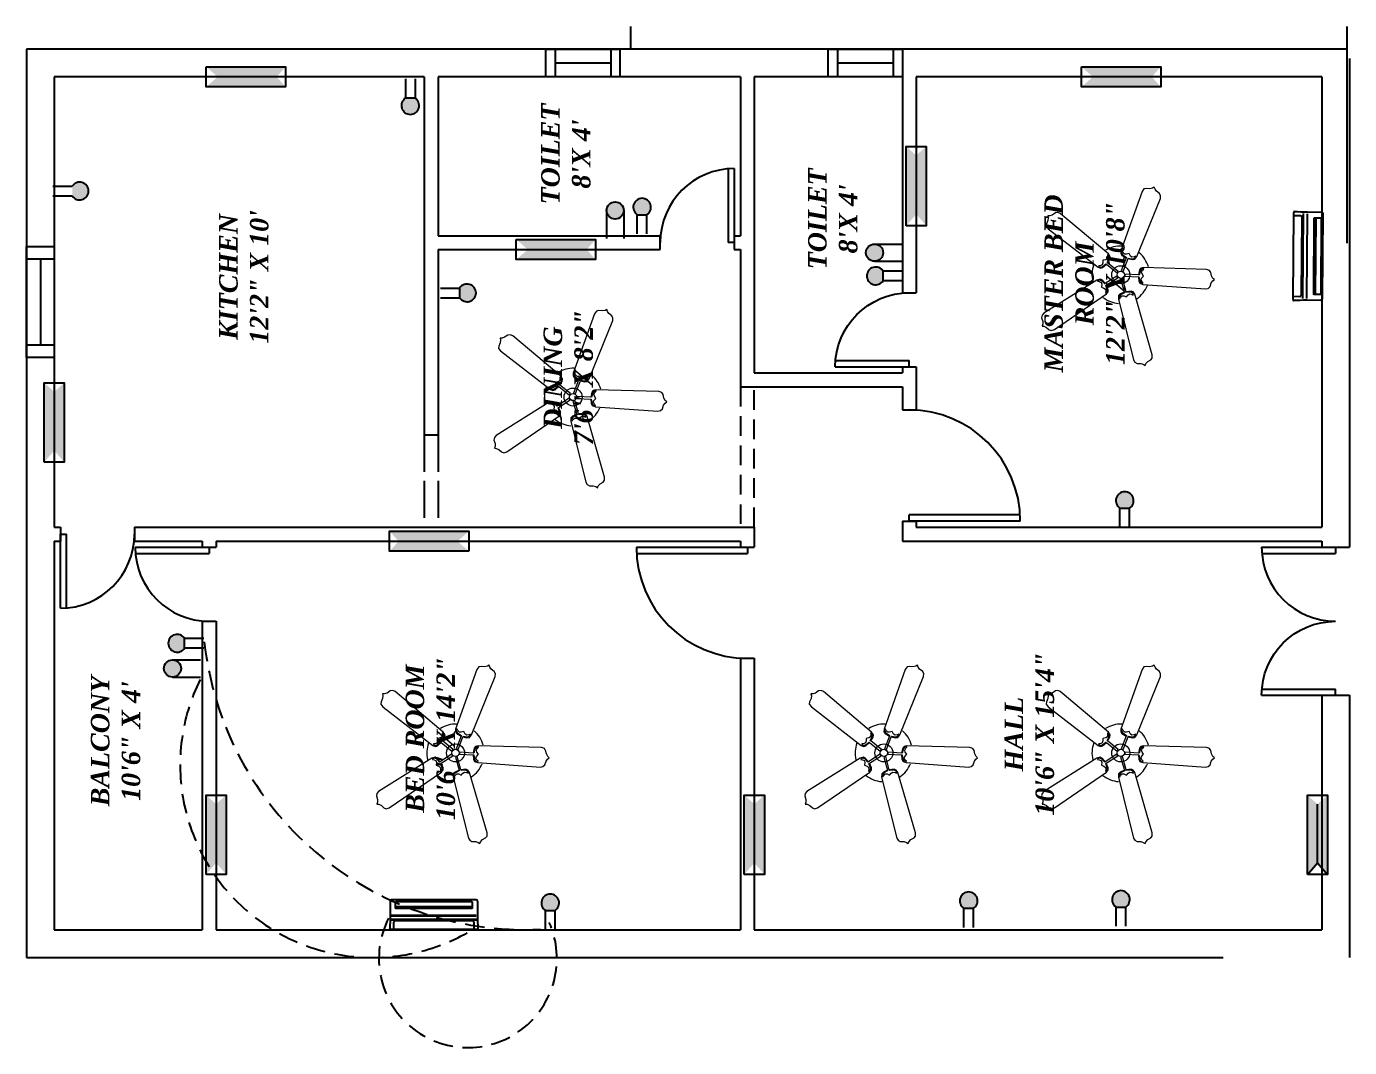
# Model space of a CAD drawing. Header units: millimetres. Extents: x 1844 to 6682, y 1234 to 4565.
# Drawn here: x 4829.2 to 5258.2, y 1233.7 to 1564.7 of the extents above; entities that cross this region are included whole.
import ezdxf

# ---------------------------------------------------------------- set-up
doc = ezdxf.new("R2010")
doc.units = ezdxf.units.MM
doc.linetypes.add('CURTAIN WALL', pattern=[15, 12, -3])
doc.linetypes.add('ELE_WIRE', pattern=[9.525, 6.35, -3.175])
doc.layers.add('2 DIMENSION', color=7, linetype='Continuous', true_color=0xb50810)
for name, color, linetype in [('5 TEXT', 252, 'Continuous'), ('6 WALL', 252, 'Continuous'), ('CIV_DOOR', 2, 'Continuous'), ('CIV_WINDOW', 3, 'Continuous'), ('Layer3', 170, 'ELE_WIRE')]:
    doc.layers.add(name, color=color, linetype=linetype)
doc.layers.add('www.cadblocksfree.com', color=7, linetype='Continuous', lineweight=9)
doc.styles.add('MUDASSIR', font='ANTQUABI.TTF', dxfattribs={"height": 18})

# ---------------------------------------------------------------- blocks, each defined once
blk = doc.blocks.new('D1')
at = {"layer": 'CIV_DOOR'}
for p, q in [((-2, 0), (-2, -24)), ((0, 0), (0, -24)), ((0, -24), (-2, -24))]:
    blk.add_line(p, q, dxfattribs=at)
blk.add_arc((0, -24), 24, 90, 180, dxfattribs=at)
blk = doc.blocks.new('D2')
at = {"layer": 'CIV_DOOR'}
for p, q in [((-2, 0), (-2, -36)), ((0, 0), (0, -36)), ((0, -36), (-2, -36))]:
    blk.add_line(p, q, dxfattribs=at)
blk.add_arc((0, -36), 36, 90, 180, dxfattribs=at)
blk = doc.blocks.new('W2')
at = {"layer": 'CIV_WINDOW'}
for p, q in [((-4.5, 18), (4.5, 18)), ((-4.5, -18), (-4.5, 18)), ((4.5, 18), (4.5, -18)), ((-4.5, 14), (4.5, 14)), ((0, 14), (0, -14)), ((4.5, -14), (-4.5, -14)), ((4.5, -18), (-4.5, -18))]:
    blk.add_line(p, q, dxfattribs=at)
blk = doc.blocks.new('V1')
at = {"layer": 'CIV_WINDOW'}
for p, q in [((-4.5, 12), (4.5, 12)), ((-4.5, -12), (-4.5, 12)), ((4.5, 9), (-4.5, 9)), ((0, 9), (0, -9)), ((4.5, 12), (4.5, -12)), ((4.5, -9), (-4.5, -9)), ((4.5, -12), (-4.5, -12))]:
    blk.add_line(p, q, dxfattribs=at)
blk = doc.blocks.new('A$C62305F1E')
at = {"layer": 'www.cadblocksfree.com', "linetype": 'ByBlock'}
for p, q in [((351, 1535), (350, 1518)), ((370, 1529), (351, 1535)), ((424, 1539), (392, 1529)), ((447, 1535), (424, 1539)), ((464, 1520), (447, 1535)), ((318, 1471), (310, 1452)), ((310, 1452), (319, 1424)), ((339, 1494), (318, 1471)), ((319, 1424), (636, 960)), ((350, 1518), (339, 1494)), ((392, 1529), (370, 1529)), ((760, 1046), (464, 1520)), ((1217, 1480), (874, 1036)), ((1240, 1498), (1217, 1480)), ((1261, 1496), (1240, 1498)), ((1290, 1483), (1261, 1496)), ((1315, 1480), (1290, 1483)), ((1332, 1484), (1315, 1480)), ((1332, 1465), (1332, 1484)), ((1339, 1444), (1332, 1465)), ((1359, 1416), (1339, 1444)), ((1362, 1393), (1359, 1416)), ((993, 944), (1353, 1372)), ((1353, 1372), (1362, 1393)), ((636, 960), (655, 945)), ((645, 971), (643, 967)), ((643, 967), (654, 954)), ((659, 968), (645, 971)), ((654, 954), (672, 954)), ((655, 945), (674, 945)), ((678, 971), (659, 968)), ((672, 954), (712, 968)), ((674, 945), (715, 963)), ((689, 984), (678, 971)), ((697, 1006), (689, 984)), ((722, 1003), (697, 1006)), ((712, 968), (713, 964)), ((715, 963), (781, 859)), ((738, 1008), (722, 1003)), ((726, 976), (753, 1004)), ((727, 974), (726, 976)), ((728, 972), (758, 997)), ((796, 870), (728, 972)), ((746, 1025), (738, 1008)), ((749, 1040), (746, 1025)), ((754, 1038), (749, 1040)), ((753, 1004), (760, 1022)), ((760, 1022), (754, 1038)), ((758, 997), (768, 1016)), ((768, 1016), (760, 1046)), ((900, 961), (823, 866)), ((837, 856), (913, 951)), ((874, 1036), (865, 1013)), ((865, 1013), (871, 995)), ((871, 995), (900, 961)), ((882, 1031), (874, 1017)), ((874, 1017), (879, 999)), ((879, 999), (904, 966)), ((887, 1030), (882, 1031)), ((888, 1016), (887, 1030)), ((897, 999), (888, 1016)), ((913, 993), (897, 999)), ((904, 966), (902, 963)), ((936, 992), (913, 993)), ((913, 951), (946, 931)), ((915, 953), (917, 955)), ((917, 955), (951, 938)), ((941, 967), (936, 992)), ((951, 953), (941, 967)), ((970, 951), (951, 953)), ((968, 927), (993, 944)), ((984, 953), (970, 951)), ((971, 937), (984, 947)), ((984, 947), (984, 953)), ((591, 855), (49, 720)), ((622, 854), (591, 855)), ((597, 847), (594, 843)), ((594, 843), (606, 836)), ((614, 848), (597, 847)), ((606, 836), (620, 823)), ((629, 835), (614, 848)), ((637, 838), (622, 854)), ((647, 801), (629, 835)), ((652, 802), (637, 838)), ((769, 835), (652, 802)), ((775, 818), (769, 835)), ((781, 859), (796, 870)), ((823, 866), (837, 856)), ((842, 829), (837, 812)), ((957, 785), (842, 829)), ((946, 931), (968, 927)), ((951, 938), (971, 937)), ((995, 834), (979, 823)), ((1001, 827), (986, 816)), ((1019, 833), (995, 834)), ((1018, 824), (1001, 827)), ((1548, 644), (1019, 833)), ((29, 708), (18, 688)), ((49, 720), (29, 708)), ((95, 553), (634, 710)), ((620, 806), (610, 783)), ((610, 783), (628, 768)), ((620, 823), (620, 806)), ((634, 735), (627, 723)), ((627, 723), (630, 719)), ((628, 768), (637, 754)), ((630, 719), (645, 726)), ((637, 754), (634, 735)), ((634, 710), (654, 724)), ((645, 726), (652, 744)), ((650, 802), (647, 801)), ((651, 785), (654, 786)), ((652, 744), (651, 785)), ((654, 724), (661, 742)), ((656, 787), (775, 818)), ((661, 742), (656, 787)), ((795, 799), (789, 677)), ((813, 799), (795, 799)), ((806, 676), (813, 799)), ((837, 812), (951, 769)), ((951, 769), (942, 732)), ((942, 732), (945, 710)), ((945, 710), (969, 691)), ((956, 767), (950, 729)), ((950, 729), (955, 710)), ((953, 768), (956, 767)), ((955, 710), (969, 700)), ((979, 823), (957, 785)), ((962, 782), (959, 784)), ((986, 816), (962, 782)), ((965, 734), (974, 748)), ((968, 715), (965, 734)), ((974, 702), (968, 715)), ((974, 748), (997, 760)), ((991, 799), (1005, 813)), ((991, 783), (991, 799)), ((997, 760), (991, 783)), ((1005, 813), (1018, 819)), ((1018, 819), (1018, 824)), ((11, 633), (0, 618)), ((0, 618), (16, 611)), ((18, 654), (11, 633)), ((16, 611), (35, 593)), ((18, 688), (18, 654)), ((35, 593), (50, 566)), ((721, 636), (681, 79)), ((731, 664), (721, 636)), ((734, 655), (729, 639)), ((729, 639), (733, 634)), ((751, 674), (731, 664)), ((733, 634), (743, 644)), ((751, 665), (734, 655)), ((743, 644), (760, 653)), ((789, 677), (751, 674)), ((789, 672), (751, 665)), ((760, 653), (776, 648)), ((776, 648), (795, 631)), ((789, 675), (789, 672)), ((795, 631), (814, 644)), ((805, 671), (806, 674)), ((845, 659), (805, 671)), ((850, 667), (806, 676)), ((814, 644), (830, 648)), ((830, 648), (848, 640)), ((860, 647), (845, 659)), ((848, 640), (858, 629)), ((865, 655), (850, 667)), ((855, 70), (871, 632)), ((858, 629), (862, 631)), ((862, 631), (860, 647)), ((871, 632), (865, 655)), ((969, 700), (974, 702)), ((969, 691), (1487, 481)), ((1572, 627), (1548, 644)), ((1576, 607), (1572, 627)), ((1573, 576), (1576, 607)), ((50, 566), (66, 553)), ((66, 553), (95, 553)), ((1487, 481), (1510, 479)), ((1510, 479), (1531, 489)), ((1531, 489), (1551, 516)), ((1551, 516), (1569, 529)), ((1569, 529), (1587, 535)), ((1578, 550), (1573, 576)), ((1587, 535), (1578, 550)), ((681, 79), (686, 56)), ((686, 56), (702, 39)), ((702, 39), (734, 28)), ((734, 28), (752, 15)), ((752, 15), (764, 0)), ((764, 0), (775, 13)), ((775, 13), (798, 25)), ((798, 25), (828, 32)), ((828, 32), (846, 43)), ((846, 43), (855, 70))]:
    blk.add_line(p, q, dxfattribs=at)
for radius in [80, 32]:
    blk.add_circle((807, 834), radius, dxfattribs=at)
for start, end in [(69.8249, 103.765), (141.8249, 175.765), (357.8249, 31.765), (213.8249, 247.765), (285.8249, 319.765)]:
    blk.add_arc((807, 834), 256, start, end, dxfattribs=at)

msp = doc.modelspace()

# ---------------------------------------------------------------- hatches: boundary and pattern name
at = {"true_color": 0xf8d731}
h = msp.add_hatch(color=40, dxfattribs=at)
h.dxf.hatch_style = 1
h.paths.add_polyline_path([(4913.23, 1551.63), (4887.51, 1551.63), (4891.25, 1548.37), (4910.33, 1548.37)])
h.paths.add_polyline_path([(4910.33, 1548.37), (4891.25, 1548.37), (4887.51, 1545.12), (4913.23, 1545.12)])
h = msp.add_hatch(color=40, dxfattribs=at)
h.dxf.hatch_style = 1
h.paths.add_polyline_path([(5197.02, 1551.63), (5171.3, 1551.63), (5175.04, 1548.37), (5194.12, 1548.37)])
h.paths.add_polyline_path([(5194.12, 1548.37), (5175.04, 1548.37), (5171.3, 1545.12), (5197.02, 1545.12)])
at = {"true_color": 0x991b1e}
h = msp.add_hatch(color=244, dxfattribs=at)
h.dxf.hatch_style = 1
h.paths.add_polyline_path([(4955.24, 1541.48), (4952.12, 1541.48, 3.400003)])
at = {"true_color": 0xf8d731}
h = msp.add_hatch(color=40, dxfattribs=at)
h.dxf.hatch_style = 1
h.paths.add_polyline_path([(5114.47, 1525.81), (5114.47, 1500.09), (5117.73, 1503.83), (5117.73, 1522.91)])
h.paths.add_polyline_path([(5117.73, 1522.91), (5117.73, 1503.83), (5120.99, 1500.09), (5120.99, 1525.81)])
at = {"true_color": 0x991b1e}
h = msp.add_hatch(color=244, dxfattribs=at)
h.dxf.hatch_style = 1
h.paths.add_polyline_path([(4844.06, 1512.91), (4844.06, 1509.79, 3.400003)])
at = {"true_color": 0xf8d731}
h = msp.add_hatch(color=40, dxfattribs=at)
h.dxf.hatch_style = 1
h.paths.add_polyline_path([(5017.34, 1505.06, 1), (5022.91, 1505.06, 1)])
at = {"true_color": 0x991b1e}
h = msp.add_hatch(color=244, dxfattribs=at)
h.dxf.hatch_style = 1
h.paths.add_polyline_path([(5027.29, 1503.68), (5030.41, 1503.68, 3.400003)])
at = {"true_color": 0xf8d731}
h = msp.add_hatch(color=40, dxfattribs=at)
h.dxf.hatch_style = 1
h.paths.add_polyline_path([(5013.77, 1495.63), (4988.05, 1495.63), (4991.79, 1492.37), (5010.87, 1492.37)])
h.paths.add_polyline_path([(5010.87, 1492.37), (4991.79, 1492.37), (4988.05, 1489.12), (5013.77, 1489.12)])
h = msp.add_hatch(color=40, dxfattribs=at)
h.dxf.hatch_style = 1
h.paths.add_polyline_path([(5107, 1491.37, 1), (5101.43, 1491.37, 1)])
at = {"true_color": 0x991b1e}
h = msp.add_hatch(color=244, dxfattribs=at)
h.dxf.hatch_style = 1
h.paths.add_polyline_path([(5107.04, 1482.28), (5107.04, 1485.4, 3.400003)])
h = msp.add_hatch(color=244, dxfattribs=at)
h.dxf.hatch_style = 1
h.paths.add_polyline_path([(4969.69, 1479.89), (4969.69, 1476.77, 3.400003)])
at = {"true_color": 0xf8d731}
h = msp.add_hatch(color=40, dxfattribs=at)
h.dxf.hatch_style = 1
h.paths.add_polyline_path([(4834.97, 1449.17), (4834.97, 1423.45), (4838.23, 1427.19), (4838.23, 1446.27)])
h.paths.add_polyline_path([(4838.23, 1446.27), (4838.23, 1427.19), (4841.49, 1423.45), (4841.49, 1449.17)])
at = {"true_color": 0x991b1e}
h = msp.add_hatch(color=244, dxfattribs=at)
h.dxf.hatch_style = 1
h.paths.add_polyline_path([(5183.79, 1408.54), (5186.91, 1408.54, 3.400003)])
at = {"true_color": 0xf8d731}
h = msp.add_hatch(color=40, dxfattribs=at)
h.dxf.hatch_style = 1
h.paths.add_polyline_path([(4946.99, 1394.55), (4972.71, 1394.55), (4968.97, 1397.81), (4949.89, 1397.81)])
h.paths.add_polyline_path([(4949.89, 1397.81), (4968.97, 1397.81), (4972.71, 1401.06), (4946.99, 1401.06)])
at = {"true_color": 0x991b1e}
h = msp.add_hatch(color=244, dxfattribs=at)
h.dxf.hatch_style = 1
h.paths.add_polyline_path([(4880.52, 1363.17), (4880.52, 1366.29, 3.400003)])
at = {"true_color": 0xf8d731}
h = msp.add_hatch(color=40, dxfattribs=at)
h.dxf.hatch_style = 1
h.paths.add_polyline_path([(4879.38, 1356.58, 1), (4873.81, 1356.58, 1)])
h = msp.add_hatch(color=40, dxfattribs=at)
h.dxf.hatch_style = 1
h.paths.add_polyline_path([(4887.47, 1315.52), (4887.47, 1289.8), (4890.73, 1293.54), (4890.73, 1312.62)])
h.paths.add_polyline_path([(4890.73, 1312.62), (4890.73, 1293.54), (4893.99, 1289.8), (4893.99, 1315.52)])
h = msp.add_hatch(color=40, dxfattribs=at)
h.dxf.hatch_style = 1
h.paths.add_polyline_path([(5061.97, 1315.52), (5061.97, 1289.8), (5065.23, 1293.54), (5065.23, 1312.62)])
h.paths.add_polyline_path([(5065.23, 1312.62), (5065.23, 1293.54), (5068.49, 1289.8), (5068.49, 1315.52)])
h = msp.add_hatch(color=40, dxfattribs=at)
h.dxf.hatch_style = 1
h.paths.add_polyline_path([(5244.55, 1315.52), (5244.55, 1289.8), (5247.81, 1293.54), (5247.81, 1312.62)])
h.paths.add_polyline_path([(5247.81, 1312.62), (5247.81, 1293.54), (5251.06, 1289.8), (5251.06, 1315.52)])
at = {"true_color": 0x991b1e}
h = msp.add_hatch(color=244, dxfattribs=at)
h.dxf.hatch_style = 1
h.paths.add_polyline_path([(4997.5, 1278.12), (5000.62, 1278.12, 3.400003)])
h = msp.add_hatch(color=244, dxfattribs=at)
h.dxf.hatch_style = 1
h.paths.add_polyline_path([(5133.18, 1278.83), (5136.3, 1278.83, 3.400003)])
h = msp.add_hatch(color=244, dxfattribs=at)
h.dxf.hatch_style = 1
h.paths.add_polyline_path([(5182.55, 1279.24), (5185.67, 1279.24, 3.400003)])

# ---------------------------------------------------------------- linework, layer by layer
for p, q in [((5025.14, 1557.37), (5025.14, 1564.7)), ((5257.4, 1564.7), (5257.4, 1494.43)), ((4952.12, 1547.73), (4952.12, 1541.48)), ((4955.24, 1547.73), (4955.24, 1541.48)), ((4952.12, 1541.48), (4952.12, 1541.48)), ((4955.24, 1541.48), (4952.12, 1541.48)), ((4955.24, 1541.48), (4955.24, 1541.48)), ((4837.82, 1512.91), (4844.06, 1512.91)), ((4840.89, 1512.91), (4840.89, 1512.91)), ((4837.82, 1509.79), (4844.06, 1509.79)), ((4840.89, 1509.79), (4840.89, 1509.79)), ((5017.34, 1505.06), (5017.34, 1495.95)), ((5022.91, 1505.06), (5022.91, 1495.95)), ((5027.29, 1497.44), (5027.29, 1503.68)), ((5027.29, 1503.68), (5027.29, 1503.68)), ((5027.29, 1503.68), (5030.41, 1503.68)), ((5030.41, 1497.44), (5030.41, 1503.68)), ((5030.41, 1503.68), (5030.41, 1503.68)), ((5104.22, 1494.15), (5113.32, 1494.15)), ((5104.22, 1488.59), (5113.32, 1488.59)), ((5113.28, 1485.4), (5107.04, 1485.4)), ((5107.04, 1485.4), (5107.04, 1485.4)), ((5107.04, 1482.28), (5107.04, 1485.4)), ((5113.28, 1482.28), (5107.04, 1482.28)), ((5107.04, 1482.28), (5107.04, 1482.28)), ((4963.44, 1479.89), (4969.69, 1479.89)), ((4963.44, 1476.77), (4969.69, 1476.77)), ((4969.69, 1479.89), (4969.69, 1479.89)), ((4969.69, 1479.89), (4969.69, 1476.77)), ((4969.69, 1476.77), (4969.69, 1476.77)), ((5183.79, 1402.29), (5183.79, 1408.54)), ((5183.79, 1408.54), (5183.79, 1408.54)), ((5183.79, 1408.54), (5186.91, 1408.54)), ((5186.91, 1402.29), (5186.91, 1408.54)), ((5186.91, 1408.54), (5186.91, 1408.54)), ((4886.77, 1366.29), (4880.52, 1366.29)), ((4880.52, 1366.29), (4880.52, 1366.29)), ((4880.52, 1363.17), (4880.52, 1366.29)), ((4886.77, 1363.17), (4880.52, 1363.17)), ((4880.52, 1363.17), (4880.52, 1363.17)), ((4876.59, 1359.36), (4885.7, 1359.36)), ((4876.59, 1353.79), (4885.7, 1353.79)), ((5247.81, 1293.54), (5247.81, 1312.62)), ((5244.55, 1289.8), (5247.81, 1293.54)), ((5247.81, 1293.54), (5251.06, 1289.8)), ((5133.18, 1272.59), (5133.18, 1278.83)), ((5133.18, 1278.83), (5133.18, 1278.83)), ((5133.18, 1278.83), (5136.3, 1278.83)), ((5136.3, 1272.59), (5136.3, 1278.83)), ((5136.3, 1278.83), (5136.3, 1278.83)), ((5182.55, 1273), (5182.55, 1279.24)), ((5182.55, 1279.24), (5182.55, 1279.24)), ((5182.55, 1279.24), (5185.67, 1279.24)), ((5185.67, 1273), (5185.67, 1279.24)), ((5185.67, 1279.24), (5185.67, 1279.24)), ((4997.5, 1271.87), (4997.5, 1278.12)), ((4997.5, 1278.12), (4997.5, 1278.12)), ((4997.5, 1278.12), (5000.62, 1278.12)), ((5000.62, 1271.87), (5000.62, 1278.12)), ((5000.62, 1278.12), (5000.62, 1278.12))]:
    msp.add_line(p, q)
for points in [[(4887.51, 1551.63), (4913.23, 1551.63), (4913.23, 1545.12), (4887.51, 1545.12)], [(5171.3, 1551.63), (5197.02, 1551.63), (5197.02, 1545.12), (5171.3, 1545.12)], [(5114.47, 1500.09), (5114.47, 1525.81), (5120.99, 1525.81), (5120.99, 1500.09)], [(4988.05, 1495.63), (5013.77, 1495.63), (5013.77, 1489.12), (4988.05, 1489.12)], [(4834.97, 1423.45), (4834.97, 1449.17), (4841.49, 1449.17), (4841.49, 1423.45)], [(4972.71, 1394.55), (4946.99, 1394.55), (4946.99, 1401.06), (4972.71, 1401.06)], [(4887.47, 1289.8), (4887.47, 1315.52), (4893.99, 1315.52), (4893.99, 1289.8)], [(5061.97, 1289.8), (5061.97, 1315.52), (5068.49, 1315.52), (5068.49, 1289.8)], [(5244.55, 1289.8), (5244.55, 1315.52), (5251.06, 1315.52), (5251.06, 1289.8)]]:
    msp.add_lwpolyline(points, close=True)
for centre in [(5020.13, 1505.06), (5104.22, 1491.37), (4876.59, 1356.58)]:
    msp.add_circle(centre, 2.78)
for centre, start, end in [((4953.68, 1539.06), 122.7791, 57.2209), ((4846.48, 1511.35), 212.7791, 147.2209), ((5028.85, 1506.11), 302.7791, 237.2209), ((5104.61, 1483.84), 32.7791, 327.2209), ((4972.11, 1478.33), 212.7791, 147.2209), ((5185.35, 1410.96), 302.7791, 237.2209), ((4878.1, 1364.73), 32.7791, 327.2209), ((4999.06, 1280.54), 302.7791, 237.2209), ((5134.74, 1281.26), 302.7791, 237.2209), ((5184.11, 1281.67), 302.7791, 237.2209)]:
    msp.add_arc(centre, 2.88, start, end)
at = {"layer": '2 DIMENSION'}
for points in [[(5240.19, 1504.68, 0.137024), (5240.09, 1504.33), (5240.08, 1504.19), (5239.88, 1476.4, 0.117354), (5239.98, 1475.9), (5240.05, 1475.9), (5240.12, 1475.94, -0.016774), (5244.37, 1476.04), (5248.93, 1476.01, 0.375381), (5249.48, 1476.5), (5249.68, 1503.94, 0.38671), (5249.14, 1504.44), (5244.57, 1504.48, -0.01697), (5240.33, 1504.64), (5240.26, 1504.68), (5240.19, 1504.68)], [(5239.88, 1477.23), (5242.13, 1477.21, 0.375718), (5242.66, 1477.96), (5242.84, 1502.58, 0.381755), (5242.32, 1503.35), (5240.07, 1503.35)], [(4946.97, 1272.12, 0.137024), (4947.32, 1272.01), (4947.46, 1272.01), (4975.25, 1272.01, 0.117354), (4975.74, 1272.12), (4975.74, 1272.18), (4975.71, 1272.25, -0.016774), (4975.57, 1276.5), (4975.57, 1281.06, 0.375381), (4975.07, 1281.6), (4947.63, 1281.6, 0.38671), (4947.14, 1281.07), (4947.14, 1276.5, -0.01697), (4947, 1272.26), (4946.97, 1272.18), (4946.97, 1272.12)], [(4974.42, 1272.01), (4974.42, 1274.25, 0.375718), (4973.67, 1274.77), (4949.04, 1274.77, 0.381755), (4948.28, 1274.25), (4948.29, 1272.01)]]:
    msp.add_lwpolyline(points, format="xyb", dxfattribs=at)
for points in [[(5243.16, 1504.02), (5242.96, 1476.52)], [(5243.09, 1476.53), (5243.29, 1504.02)], [(5244.47, 1503.99), (5244.27, 1476.54)], [(5244.41, 1476.54), (5244.61, 1503.98)], [(5246.93, 1477.8), (5247.11, 1502.68)], [(5247.2, 1477.8), (5247.38, 1502.68)], [(4973.79, 1279.32), (4948.92, 1279.32)], [(4973.79, 1279.05), (4948.92, 1279.05)], [(4975.1, 1275.22), (4947.6, 1275.22)], [(4947.6, 1275.09), (4975.1, 1275.09)], [(4975.07, 1276.53), (4947.63, 1276.53)], [(4947.63, 1276.4), (4975.08, 1276.4)]]:
    msp.add_lwpolyline(points, dxfattribs=at)
for points in [[(5246.63, 1477.98), (5246.8, 1502.51, -0.414214), (5246.98, 1502.68), (5248.88, 1502.67, -0.414214), (5249.05, 1502.49), (5248.88, 1477.96, -0.414214), (5248.7, 1477.79), (5246.8, 1477.8, -0.414214)], [(4973.62, 1278.74), (4949.09, 1278.74, -0.414214), (4948.92, 1278.92), (4948.92, 1280.82, -0.414214), (4949.09, 1280.99), (4973.62, 1280.99, -0.414214), (4973.79, 1280.82), (4973.79, 1278.92, -0.414214)]]:
    msp.add_lwpolyline(points, format="xyb", close=True, dxfattribs=at)
at = {"layer": '6 WALL'}
for p, q in [((5257.4, 1557.37), (4829.23, 1557.37)), ((4829.23, 1557.37), (4829.23, 1262.87)), ((5258.23, 1554.37), (5258.23, 1395.87)), ((4958.23, 1548.37), (4838.23, 1548.37)), ((4838.23, 1548.37), (4838.23, 1402.37)), ((4958.23, 1548.37), (4958.23, 1432.37)), ((5060.73, 1548.37), (4962.73, 1548.37)), ((4962.73, 1548.37), (4962.73, 1496.87)), ((5060.73, 1548.37), (5060.73, 1496.87)), ((5113.23, 1548.37), (5065.23, 1548.37)), ((5065.23, 1548.37), (5065.23, 1452.37)), ((5113.23, 1548.37), (5113.23, 1478.37)), ((5249.23, 1548.37), (5117.73, 1548.37)), ((5117.73, 1548.37), (5117.73, 1478.37)), ((5249.23, 1548.37), (5249.23, 1402.37)), ((4962.73, 1496.87), (5034.73, 1496.87)), ((5034.73, 1492.37), (5034.73, 1496.87)), ((5058.73, 1496.87), (5060.73, 1496.87)), ((5058.73, 1496.87), (5058.73, 1492.37)), ((4962.73, 1492.37), (5034.73, 1492.37)), ((4962.73, 1492.37), (4962.73, 1432.37)), ((5058.73, 1492.37), (5060.73, 1492.37)), ((5060.73, 1492.37), (5060.73, 1447.87)), ((5113.23, 1478.37), (5117.73, 1478.37)), ((5113.23, 1454.37), (5117.73, 1454.37)), ((5113.23, 1454.37), (5113.23, 1452.37)), ((5117.73, 1454.37), (5117.73, 1440.37)), ((5065.23, 1452.37), (5113.23, 1452.37)), ((5060.73, 1447.87), (5113.23, 1447.87)), ((5113.23, 1447.87), (5113.23, 1440.37)), ((5113.23, 1440.37), (5117.73, 1440.37)), ((4958.23, 1432.37), (4962.73, 1432.37)), ((5113.23, 1404.37), (5117.73, 1404.37)), ((5113.23, 1404.37), (5113.23, 1397.87)), ((5117.73, 1404.37), (5117.73, 1402.37)), ((4838.23, 1402.37), (4840.23, 1402.37)), ((4840.23, 1402.37), (4840.23, 1397.87)), ((4864.23, 1402.37), (5065.23, 1402.37)), ((4864.23, 1402.37), (4864.23, 1397.87)), ((5065.23, 1402.37), (5065.23, 1395.87)), ((5117.73, 1402.37), (5249.23, 1402.37)), ((4838.23, 1397.87), (4838.23, 1271.87)), ((4838.23, 1397.87), (4840.23, 1397.87)), ((4864.23, 1397.87), (4886.23, 1397.87)), ((4886.23, 1397.87), (4886.23, 1395.87)), ((4886.23, 1395.87), (4890.73, 1395.87)), ((4890.73, 1397.87), (5060.73, 1397.87)), ((4890.73, 1397.87), (4890.73, 1395.87)), ((4962.73, 1397.87), (5060.73, 1397.87)), ((5060.73, 1397.87), (5060.73, 1395.87)), ((5060.73, 1395.87), (5065.23, 1395.87)), ((5113.23, 1397.87), (5249.23, 1397.87)), ((5249.23, 1397.87), (5249.23, 1395.87)), ((5249.23, 1395.87), (5258.23, 1395.87)), ((4886.23, 1371.87), (4890.73, 1371.87)), ((4886.23, 1371.87), (4886.23, 1271.87)), ((4890.73, 1371.87), (4890.73, 1271.87)), ((5060.73, 1359.87), (5065.23, 1359.87)), ((5060.73, 1359.87), (5060.73, 1271.87)), ((5065.23, 1359.87), (5065.23, 1271.87)), ((5249.23, 1347.87), (5258.23, 1347.87)), ((5249.23, 1347.87), (5249.23, 1271.87)), ((5258.23, 1347.87), (5258.23, 1262.87)), ((4838.23, 1271.87), (4886.23, 1271.87)), ((4890.73, 1271.87), (5060.73, 1271.87)), ((5065.23, 1271.87), (5249.23, 1271.87)), ((4829.23, 1262.87), (5217.24, 1262.87)), ((4984.97, 1262.87), (5025.96, 1262.87))]:
    msp.add_line(p, q, dxfattribs=at)
at = {"layer": 'CIV_DOOR', "linetype": 'ELE_WIRE'}
for p, q in [((5060.73, 1447.87), (5060.73, 1402.37)), ((5065.23, 1402.37), (5065.23, 1447.87))]:
    msp.add_line(p, q, dxfattribs=at)
at = {"layer": 'CIV_DOOR', "linetype": 'CURTAIN WALL'}
for p, q in [((4958.23, 1432.37), (4958.23, 1402.37)), ((4962.73, 1432.37), (4962.73, 1402.37))]:
    msp.add_line(p, q, dxfattribs=at)
at = {"layer": 'Layer3'}
for centre, radius, start, end in [((4991.15, 1376.78), 104.89, 186.3474, 272.6512), ((4941.47, 1325.27), 62.41, 153.6511, 302.1946), ((4972.36, 1262.54), 28.85, 153.0243, 23.9894)]:
    msp.add_arc(centre, radius, start, end, dxfattribs=at)

# ---------------------------------------------------------------- block references
at = {"layer": 'CIV_DOOR'}
msp.add_blockref('D1', (5058.73, 1518.62), dxfattribs=at)
at = {"layer": 'CIV_DOOR', "xscale": -1, "rotation": 90}
for p in [(5091.48, 1454.37), (5229.73, 1347.87)]:
    msp.add_blockref('D1', p, dxfattribs=at)
at = {"layer": 'CIV_DOOR'}
for name, p, rotation in [('D2', (5151.48, 1404.37), 270), ('D1', (4840.23, 1376.12), 180), ('D1', (4864.48, 1395.87), 90), ('D2', (5026.98, 1395.87), 90), ('D1', (5229.73, 1395.87), 90)]:
    msp.add_blockref(name, p, dxfattribs=dict(at, rotation=rotation))
at = {"layer": 'CIV_WINDOW', "rotation": 90}
for p in [(5009.67, 1552.87), (5101.23, 1552.87)]:
    msp.add_blockref('V1', p, dxfattribs=at)
at = {"layer": 'CIV_WINDOW'}
msp.add_blockref('W2', (4833.73, 1475.37), dxfattribs=at)
at = {"layer": 'www.cadblocksfree.com', "xscale": 0.03642219850645779, "yscale": 0.03642219850645779, "zscale": 0.03642219850645779, "rotation": 90}
for p in [(5214.42, 1454.81), (5036.85, 1415.18), (4998.73, 1299.81), (5137.63, 1299.81), (5214.42, 1299.81)]:
    msp.add_blockref('A$C62305F1E', p, dxfattribs=at)

# ---------------------------------------------------------------- texts
at = {"layer": '5 TEXT', "char_height": 6, "attachment_point": 1, "rotation": 90, "style": 'MUDASSIR'}
for s, insert in [("\\pxqc;{\\fTimes New Roman|b1|i1|c0|p18;TOILET\\P8'X 4'}", (4996.11, 1490.42)), ("\\pxqc;{\\fTimes New Roman|b1|i1|c0|p18;TOILET\\P8'X 4'}", (5082.66, 1469.4)), ('\\pxqc;{\\fTimes New Roman|b1|i1|c0|p18;MASTER BED ROOM\\P12\'2" X 10\'8"}', (5159.29, 1448.46)), ('\\pxqc;{\\fTimes New Roman|b1|i1|c0|p18;KITCHEN\\P12\'2" X 10\'}', (4891.7, 1450.59)), ('\\pxqc;{\\fTimes New Roman|b1|i1|c0|p18;DINING\\P7\'6" X 8\'2"}', (4996.89, 1417.93)), ('\\pxqc;{\\fTimes New Roman|b1|i1|c0|p18;HALL\\P10\'6" X 15\'4"}', (5146.4, 1302.36)), ('\\pxqc;{\\fTimes New Roman|b1|i1|c0|p18;BED ROOM\\P10\'6" X 14\'2"}', (4952.18, 1300.9)), ('\\pxqc;{\\fTimes New Roman|b1|i1|c0|p18;BALCONY\\P10\'6" X 4\'}', (4850.11, 1300.11))]:
    msp.add_mtext_dynamic_manual_height_columns(s, width=65.8519, gutter_width=45, heights=[0], dxfattribs=dict(at, insert=insert))

doc.saveas('drawing.dxf')
